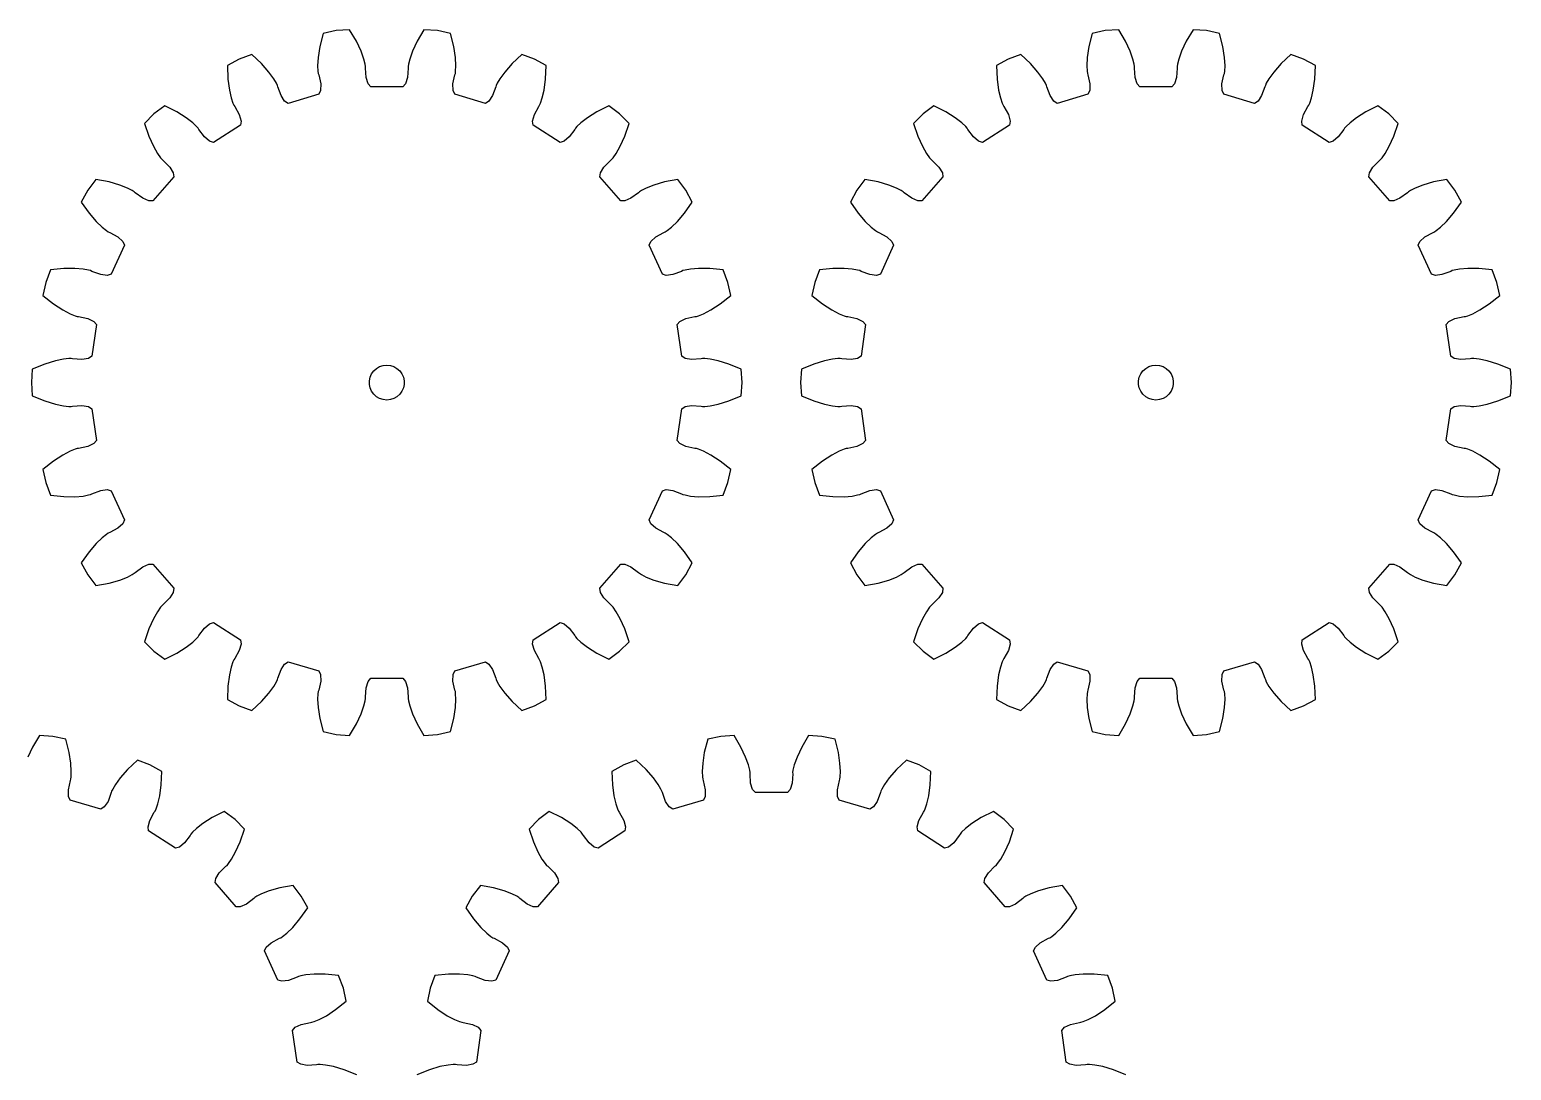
# Model space of a CAD drawing. Extents: x 0 to 193, y 0 to 182.
# Drawn here: x 66 to 193.3, y 92.5 to 182 of the extents above; entities that cross this region are included whole.
import ezdxf

# ---------------------------------------------------------------- set-up
doc = ezdxf.new("R2010")
doc.units = 0

msp = doc.modelspace()

# ---------------------------------------------------------------- linework, layer by layer
for p, q in [((91.2, 181.65), (90.92, 180.52)), ((92.32, 181.89), (91.2, 181.65)), ((93.47, 181.97), (92.32, 181.89)), ((94.06, 180.97), (93.47, 181.97)), ((94.46, 180.11), (94.06, 180.97)), ((99.28, 180.97), (98.88, 180.11)), ((99.87, 181.97), (99.28, 180.97)), ((101.02, 181.89), (99.87, 181.97)), ((102.15, 181.65), (101.02, 181.89)), ((102.43, 180.52), (102.15, 181.65)), ((157.31, 181.65), (157.03, 180.52)), ((158.44, 181.89), (157.31, 181.65)), ((159.59, 181.97), (158.44, 181.89)), ((160.18, 180.97), (159.59, 181.97)), ((160.58, 180.11), (160.18, 180.97)), ((165.4, 180.97), (165, 180.11)), ((165.99, 181.97), (165.4, 180.97)), ((167.14, 181.89), (165.99, 181.97)), ((168.26, 181.65), (167.14, 181.89)), ((168.55, 180.52), (168.26, 181.65)), ((85.06, 179.84), (83.98, 179.44)), ((85.9, 179.05), (85.06, 179.84)), ((90.92, 180.52), (90.77, 179.58)), ((94.7, 179.44), (94.46, 180.11)), ((98.88, 180.11), (98.65, 179.44)), ((102.57, 179.58), (102.43, 180.52)), ((108.29, 179.84), (107.44, 179.05)), ((109.37, 179.44), (108.29, 179.84)), ((151.18, 179.84), (150.09, 179.44)), ((152.02, 179.05), (151.18, 179.84)), ((157.03, 180.52), (156.89, 179.58)), ((160.82, 179.44), (160.58, 180.11)), ((165, 180.11), (164.76, 179.44)), ((168.69, 179.58), (168.55, 180.52)), ((174.4, 179.84), (173.56, 179.05)), ((175.48, 179.44), (174.4, 179.84)), ((83.98, 179.44), (82.97, 178.89)), ((82.97, 178.89), (83.01, 177.73)), ((86.53, 178.33), (85.9, 179.05)), ((86.95, 177.76), (86.53, 178.33)), ((90.77, 179.58), (90.73, 178.87)), ((90.73, 178.87), (90.75, 178.41)), ((90.75, 178.41), (90.78, 178.21)), ((94.81, 179), (94.7, 179.44)), ((94.84, 178.8), (94.81, 179)), ((94.84, 178.67), (94.84, 178.8)), ((94.9, 177.87), (94.84, 178.67)), ((98.51, 178.67), (98.45, 177.87)), ((98.53, 179), (98.5, 178.8)), ((98.5, 178.8), (98.51, 178.67)), ((98.65, 179.44), (98.53, 179)), ((102.61, 178.87), (102.57, 179.58)), ((102.57, 178.21), (102.59, 178.41)), ((102.59, 178.41), (102.61, 178.87)), ((106.81, 178.33), (106.4, 177.76)), ((107.44, 179.05), (106.81, 178.33)), ((110.38, 178.89), (109.37, 179.44)), ((110.33, 177.73), (110.38, 178.89)), ((150.09, 179.44), (149.08, 178.89)), ((149.08, 178.89), (149.13, 177.73)), ((152.65, 178.33), (152.02, 179.05)), ((153.06, 177.76), (152.65, 178.33)), ((156.89, 179.58), (156.85, 178.87)), ((156.85, 178.87), (156.87, 178.41)), ((156.87, 178.41), (156.9, 178.21)), ((160.93, 179), (160.82, 179.44)), ((160.96, 178.8), (160.93, 179)), ((160.95, 178.67), (160.96, 178.8)), ((161.01, 177.87), (160.95, 178.67)), ((164.62, 178.67), (164.57, 177.87)), ((164.65, 179), (164.62, 178.8)), ((164.62, 178.8), (164.62, 178.67)), ((164.76, 179.44), (164.65, 179)), ((168.68, 178.21), (168.71, 178.41)), ((168.73, 178.87), (168.69, 179.58)), ((168.71, 178.41), (168.73, 178.87)), ((172.93, 178.33), (172.51, 177.76)), ((173.56, 179.05), (172.93, 178.33)), ((176.5, 178.89), (175.48, 179.44)), ((176.45, 177.73), (176.5, 178.89)), ((83.01, 177.73), (83.14, 176.78)), ((87.18, 177.36), (86.95, 177.76)), ((87.27, 177.18), (87.18, 177.36)), ((87.3, 177.06), (87.27, 177.18)), ((87.58, 176.31), (87.3, 177.06)), ((90.78, 178.21), (90.82, 178.09)), ((90.82, 178.09), (90.99, 177.31)), ((90.99, 177.31), (90.98, 176.74)), ((95.06, 177.33), (94.9, 177.87)), ((95.3, 177.06), (95.06, 177.33)), ((98.05, 177.06), (95.3, 177.06)), ((98.28, 177.33), (98.05, 177.06)), ((98.45, 177.87), (98.28, 177.33)), ((102.36, 177.31), (102.53, 178.09)), ((102.37, 176.74), (102.36, 177.31)), ((102.53, 178.09), (102.57, 178.21)), ((106.05, 177.06), (105.77, 176.31)), ((106.08, 177.18), (106.05, 177.06)), ((106.16, 177.36), (106.08, 177.18)), ((106.4, 177.76), (106.16, 177.36)), ((110.2, 176.78), (110.33, 177.73)), ((149.13, 177.73), (149.26, 176.78)), ((153.3, 177.36), (153.06, 177.76)), ((153.38, 177.18), (153.3, 177.36)), ((153.41, 177.06), (153.38, 177.18)), ((153.69, 176.31), (153.41, 177.06)), ((156.9, 178.21), (156.94, 178.09)), ((156.94, 178.09), (157.11, 177.31)), ((157.11, 177.31), (157.1, 176.74)), ((161.18, 177.33), (161.01, 177.87)), ((161.41, 177.06), (161.18, 177.33)), ((164.16, 177.06), (161.41, 177.06)), ((164.4, 177.33), (164.16, 177.06)), ((164.57, 177.87), (164.4, 177.33)), ((168.47, 177.31), (168.64, 178.09)), ((168.48, 176.74), (168.47, 177.31)), ((168.64, 178.09), (168.68, 178.21)), ((172.16, 177.06), (171.88, 176.31)), ((172.2, 177.18), (172.16, 177.06)), ((172.28, 177.36), (172.2, 177.18)), ((172.51, 177.76), (172.28, 177.36)), ((176.32, 176.78), (176.45, 177.73)), ((83.14, 176.78), (83.3, 176.1)), ((83.3, 176.1), (83.45, 175.66)), ((87.89, 175.84), (87.58, 176.31)), ((88.19, 175.64), (87.89, 175.84)), ((90.83, 176.42), (88.19, 175.64)), ((90.98, 176.74), (90.83, 176.42)), ((102.51, 176.42), (102.37, 176.74)), ((105.15, 175.64), (102.51, 176.42)), ((105.45, 175.84), (105.15, 175.64)), ((105.77, 176.31), (105.45, 175.84)), ((109.89, 175.66), (110.04, 176.1)), ((110.04, 176.1), (110.2, 176.78)), ((149.26, 176.78), (149.42, 176.1)), ((149.42, 176.1), (149.57, 175.66)), ((154.01, 175.84), (153.69, 176.31)), ((154.31, 175.64), (154.01, 175.84)), ((156.95, 176.42), (154.31, 175.64)), ((157.1, 176.74), (156.95, 176.42)), ((168.63, 176.42), (168.48, 176.74)), ((171.27, 175.64), (168.63, 176.42)), ((171.57, 175.84), (171.27, 175.64)), ((171.88, 176.31), (171.57, 175.84)), ((176.01, 175.66), (176.16, 176.1)), ((176.16, 176.1), (176.32, 176.78)), ((76.66, 174.74), (75.85, 173.92)), ((77.59, 175.43), (76.66, 174.74)), ((78.62, 174.91), (77.59, 175.43)), ((79.43, 174.4), (78.62, 174.91)), ((83.45, 175.66), (83.53, 175.48)), ((83.53, 175.48), (83.61, 175.37)), ((83.61, 175.37), (83.99, 174.67)), ((83.99, 174.67), (84.14, 174.12)), ((109.21, 174.12), (109.36, 174.67)), ((109.36, 174.67), (109.74, 175.37)), ((109.74, 175.37), (109.81, 175.48)), ((109.81, 175.48), (109.89, 175.66)), ((114.73, 174.91), (113.92, 174.4)), ((115.76, 175.43), (114.73, 174.91)), ((116.68, 174.74), (115.76, 175.43)), ((117.5, 173.92), (116.68, 174.74)), ((142.78, 174.74), (141.96, 173.92)), ((143.7, 175.43), (142.78, 174.74)), ((144.74, 174.91), (143.7, 175.43)), ((145.54, 174.4), (144.74, 174.91)), ((149.57, 175.66), (149.65, 175.48)), ((149.65, 175.48), (149.72, 175.37)), ((149.72, 175.37), (150.11, 174.67)), ((150.11, 174.67), (150.26, 174.12)), ((175.32, 174.12), (175.47, 174.67)), ((175.47, 174.67), (175.86, 175.37)), ((175.86, 175.37), (175.93, 175.48)), ((175.93, 175.48), (176.01, 175.66)), ((180.84, 174.91), (180.04, 174.4)), ((181.88, 175.43), (180.84, 174.91)), ((182.8, 174.74), (181.88, 175.43)), ((183.62, 173.92), (182.8, 174.74)), ((75.85, 173.92), (76.22, 172.82)), ((79.99, 173.96), (79.43, 174.4)), ((80.32, 173.65), (79.99, 173.96)), ((80.45, 173.5), (80.32, 173.65)), ((80.52, 173.39), (80.45, 173.5)), ((81, 172.75), (80.52, 173.39)), ((84.09, 173.77), (81.78, 172.28)), ((84.14, 174.12), (84.09, 173.77)), ((109.26, 173.77), (109.21, 174.12)), ((111.57, 172.28), (109.26, 173.77)), ((112.83, 173.39), (112.35, 172.75)), ((112.89, 173.5), (112.83, 173.39)), ((113.02, 173.65), (112.89, 173.5)), ((113.36, 173.96), (113.02, 173.65)), ((113.92, 174.4), (113.36, 173.96)), ((117.13, 172.82), (117.5, 173.92)), ((141.96, 173.92), (142.33, 172.82)), ((146.1, 173.96), (145.54, 174.4)), ((146.44, 173.65), (146.1, 173.96)), ((146.57, 173.5), (146.44, 173.65)), ((146.63, 173.39), (146.57, 173.5)), ((147.11, 172.75), (146.63, 173.39)), ((150.21, 173.77), (147.89, 172.28)), ((150.26, 174.12), (150.21, 173.77)), ((175.37, 173.77), (175.32, 174.12)), ((177.69, 172.28), (175.37, 173.77)), ((178.94, 173.39), (178.46, 172.75)), ((179.01, 173.5), (178.94, 173.39)), ((179.14, 173.65), (179.01, 173.5)), ((179.48, 173.96), (179.14, 173.65)), ((180.04, 174.4), (179.48, 173.96)), ((183.24, 172.82), (183.62, 173.92)), ((76.22, 172.82), (76.61, 171.95)), ((81.43, 172.38), (81, 172.75)), ((81.78, 172.28), (81.43, 172.38)), ((111.91, 172.38), (111.57, 172.28)), ((112.35, 172.75), (111.91, 172.38)), ((116.74, 171.95), (117.13, 172.82)), ((142.33, 172.82), (142.72, 171.95)), ((147.55, 172.38), (147.11, 172.75)), ((147.89, 172.28), (147.55, 172.38)), ((178.03, 172.38), (177.69, 172.28)), ((178.46, 172.75), (178.03, 172.38)), ((182.85, 171.95), (183.24, 172.82)), ((76.61, 171.95), (76.96, 171.34)), ((76.96, 171.34), (77.22, 170.96)), ((77.22, 170.96), (77.35, 170.81)), ((77.35, 170.81), (77.45, 170.73)), ((77.45, 170.73), (78.02, 170.16)), ((115.33, 170.16), (115.9, 170.73)), ((115.9, 170.73), (116, 170.81)), ((116, 170.81), (116.12, 170.96)), ((116.12, 170.96), (116.39, 171.34)), ((116.39, 171.34), (116.74, 171.95)), ((142.72, 171.95), (143.07, 171.34)), ((143.07, 171.34), (143.34, 170.96)), ((143.34, 170.96), (143.47, 170.81)), ((143.47, 170.81), (143.57, 170.73)), ((143.57, 170.73), (144.13, 170.16)), ((181.44, 170.16), (182.01, 170.73)), ((182.01, 170.73), (182.11, 170.81)), ((182.11, 170.81), (182.24, 170.96)), ((182.24, 170.96), (182.51, 171.34)), ((182.51, 171.34), (182.85, 171.95)), ((78.02, 170.16), (78.32, 169.68)), ((78.32, 169.68), (78.37, 169.33)), ((114.98, 169.33), (115.03, 169.68)), ((115.03, 169.68), (115.33, 170.16)), ((144.13, 170.16), (144.43, 169.68)), ((144.43, 169.68), (144.48, 169.33)), ((181.1, 169.33), (181.15, 169.68)), ((181.15, 169.68), (181.44, 170.16)), ((70.97, 168.17), (70.41, 167.15)), ((71.66, 169.09), (70.97, 168.17)), ((72.8, 168.88), (71.66, 169.09)), ((73.72, 168.62), (72.8, 168.88)), ((74.37, 168.36), (73.72, 168.62)), ((74.79, 168.15), (74.37, 168.36)), ((74.95, 168.04), (74.79, 168.15)), ((78.37, 169.33), (76.57, 167.25)), ((116.78, 167.25), (114.98, 169.33)), ((118.56, 168.15), (118.39, 168.04)), ((118.97, 168.36), (118.56, 168.15)), ((119.63, 168.62), (118.97, 168.36)), ((120.55, 168.88), (119.63, 168.62)), ((121.69, 169.09), (120.55, 168.88)), ((122.38, 168.17), (121.69, 169.09)), ((122.93, 167.15), (122.38, 168.17)), ((137.08, 168.17), (136.53, 167.15)), ((137.77, 169.09), (137.08, 168.17)), ((138.91, 168.88), (137.77, 169.09)), ((139.83, 168.62), (138.91, 168.88)), ((140.49, 168.36), (139.83, 168.62)), ((140.9, 168.15), (140.49, 168.36)), ((141.07, 168.04), (140.9, 168.15)), ((144.48, 169.33), (142.68, 167.25)), ((182.9, 167.25), (181.1, 169.33)), ((184.68, 168.15), (184.51, 168.04)), ((185.09, 168.36), (184.68, 168.15)), ((185.75, 168.62), (185.09, 168.36)), ((186.66, 168.88), (185.75, 168.62)), ((187.8, 169.09), (186.66, 168.88)), ((188.5, 168.17), (187.8, 169.09)), ((189.05, 167.15), (188.5, 168.17)), ((70.41, 167.15), (71.08, 166.2)), ((75.05, 167.96), (74.95, 168.04)), ((75.69, 167.48), (75.05, 167.96)), ((76.21, 167.25), (75.69, 167.48)), ((76.57, 167.25), (76.21, 167.25)), ((117.14, 167.25), (116.78, 167.25)), ((117.66, 167.48), (117.14, 167.25)), ((118.3, 167.96), (117.66, 167.48)), ((118.39, 168.04), (118.3, 167.96)), ((122.27, 166.2), (122.93, 167.15)), ((136.53, 167.15), (137.19, 166.2)), ((141.16, 167.96), (141.07, 168.04)), ((141.8, 167.48), (141.16, 167.96)), ((142.32, 167.25), (141.8, 167.48)), ((142.68, 167.25), (142.32, 167.25)), ((183.25, 167.25), (182.9, 167.25)), ((183.77, 167.48), (183.25, 167.25)), ((184.42, 167.96), (183.77, 167.48)), ((184.51, 168.04), (184.42, 167.96)), ((188.38, 166.2), (189.05, 167.15)), ((71.08, 166.2), (71.7, 165.48)), ((121.65, 165.48), (122.27, 166.2)), ((137.19, 166.2), (137.81, 165.48)), ((187.76, 165.48), (188.38, 166.2)), ((71.7, 165.48), (72.21, 164.99)), ((72.21, 164.99), (72.57, 164.7)), ((72.57, 164.7), (72.73, 164.59)), ((72.73, 164.59), (72.85, 164.54)), ((72.85, 164.54), (73.56, 164.16)), ((119.79, 164.16), (120.5, 164.54)), ((120.5, 164.54), (120.61, 164.59)), ((120.61, 164.59), (120.78, 164.7)), ((120.78, 164.7), (121.14, 164.99)), ((121.14, 164.99), (121.65, 165.48)), ((137.81, 165.48), (138.32, 164.99)), ((138.32, 164.99), (138.68, 164.7)), ((138.68, 164.7), (138.85, 164.59)), ((138.85, 164.59), (138.97, 164.54)), ((138.97, 164.54), (139.67, 164.16)), ((185.91, 164.16), (186.61, 164.54)), ((186.61, 164.54), (186.73, 164.59)), ((186.73, 164.59), (186.89, 164.7)), ((186.89, 164.7), (187.25, 164.99)), ((187.25, 164.99), (187.76, 165.48)), ((74.13, 163.45), (72.98, 160.95)), ((73.56, 164.16), (73.98, 163.78)), ((73.98, 163.78), (74.13, 163.45)), ((119.22, 163.45), (119.37, 163.78)), ((120.36, 160.95), (119.22, 163.45)), ((119.37, 163.78), (119.79, 164.16)), ((140.24, 163.45), (139.1, 160.95)), ((139.67, 164.16), (140.09, 163.78)), ((140.09, 163.78), (140.24, 163.45)), ((185.34, 163.45), (185.48, 163.78)), ((186.48, 160.95), (185.34, 163.45)), ((185.48, 163.78), (185.91, 164.16)), ((67.76, 161.33), (67.35, 160.25)), ((68.91, 161.45), (67.76, 161.33)), ((69.86, 161.46), (68.91, 161.45)), ((70.57, 161.4), (69.86, 161.46)), ((71.02, 161.31), (70.57, 161.4)), ((71.21, 161.26), (71.02, 161.31)), ((71.33, 161.2), (71.21, 161.26)), ((72.08, 160.92), (71.33, 161.2)), ((72.64, 160.85), (72.08, 160.92)), ((72.98, 160.95), (72.64, 160.85)), ((120.7, 160.85), (120.36, 160.95)), ((121.27, 160.92), (120.7, 160.85)), ((122.02, 161.2), (121.27, 160.92)), ((122.13, 161.26), (122.02, 161.2)), ((122.32, 161.31), (122.13, 161.26)), ((122.78, 161.4), (122.32, 161.31)), ((123.48, 161.46), (122.78, 161.4)), ((124.44, 161.45), (123.48, 161.46)), ((125.59, 161.33), (124.44, 161.45)), ((125.99, 160.25), (125.59, 161.33)), ((133.87, 161.33), (133.47, 160.25)), ((135.03, 161.45), (133.87, 161.33)), ((135.98, 161.46), (135.03, 161.45)), ((136.68, 161.4), (135.98, 161.46)), ((137.14, 161.31), (136.68, 161.4)), ((137.33, 161.26), (137.14, 161.31)), ((137.44, 161.2), (137.33, 161.26)), ((138.19, 160.92), (137.44, 161.2)), ((138.76, 160.85), (138.19, 160.92)), ((139.1, 160.95), (138.76, 160.85)), ((186.82, 160.85), (186.48, 160.95)), ((187.38, 160.92), (186.82, 160.85)), ((188.14, 161.2), (187.38, 160.92)), ((188.25, 161.26), (188.14, 161.2)), ((188.44, 161.31), (188.25, 161.26)), ((188.89, 161.4), (188.44, 161.31)), ((189.6, 161.46), (188.89, 161.4)), ((190.55, 161.45), (189.6, 161.46)), ((191.71, 161.33), (190.55, 161.45)), ((192.11, 160.25), (191.71, 161.33)), ((67.35, 160.25), (67.11, 159.13)), ((126.24, 159.13), (125.99, 160.25)), ((133.47, 160.25), (133.22, 159.13)), ((192.35, 159.13), (192.11, 160.25)), ((67.11, 159.13), (68.01, 158.4)), ((68.01, 158.4), (68.81, 157.88)), ((124.53, 157.88), (125.33, 158.4)), ((125.33, 158.4), (126.24, 159.13)), ((133.22, 159.13), (134.13, 158.4)), ((134.13, 158.4), (134.93, 157.88)), ((190.65, 157.88), (191.45, 158.4)), ((191.45, 158.4), (192.35, 159.13)), ((68.81, 157.88), (69.44, 157.55)), ((69.44, 157.55), (69.87, 157.38)), ((69.87, 157.38), (70.06, 157.32)), ((70.06, 157.32), (70.18, 157.31)), ((70.18, 157.31), (70.97, 157.14)), ((70.97, 157.14), (71.48, 156.89)), ((71.48, 156.89), (71.71, 156.62)), ((121.63, 156.62), (121.87, 156.89)), ((121.87, 156.89), (122.38, 157.14)), ((122.38, 157.14), (123.16, 157.31)), ((123.16, 157.31), (123.29, 157.32)), ((123.29, 157.32), (123.48, 157.38)), ((123.48, 157.38), (123.91, 157.55)), ((123.91, 157.55), (124.53, 157.88)), ((134.93, 157.88), (135.55, 157.55)), ((135.55, 157.55), (135.98, 157.38)), ((135.98, 157.38), (136.17, 157.32)), ((136.17, 157.32), (136.3, 157.31)), ((136.3, 157.31), (137.08, 157.14)), ((137.08, 157.14), (137.6, 156.89)), ((137.6, 156.89), (137.83, 156.62)), ((187.75, 156.62), (187.98, 156.89)), ((187.98, 156.89), (188.49, 157.14)), ((188.49, 157.14), (189.28, 157.31)), ((189.28, 157.31), (189.41, 157.32)), ((189.41, 157.32), (189.6, 157.38)), ((189.6, 157.38), (190.02, 157.55)), ((190.02, 157.55), (190.65, 157.88)), ((71.71, 156.62), (71.32, 153.9)), ((122.03, 153.9), (121.63, 156.62)), ((137.83, 156.62), (137.44, 153.9)), ((188.14, 153.9), (187.75, 156.62)), ((67.27, 153.23), (66.2, 152.8)), ((68.18, 153.51), (67.27, 153.23)), ((68.88, 153.65), (68.18, 153.51)), ((69.34, 153.7), (68.88, 153.65)), ((69.54, 153.7), (69.34, 153.7)), ((69.66, 153.67), (69.54, 153.7)), ((70.46, 153.62), (69.66, 153.67)), ((71.02, 153.71), (70.46, 153.62)), ((71.32, 153.9), (71.02, 153.71)), ((95.56, 152.65), (95.79, 152.86)), ((95.79, 152.86), (96.06, 153.02)), ((96.06, 153.02), (96.36, 153.11)), ((96.36, 153.11), (96.67, 153.14)), ((96.67, 153.14), (96.99, 153.11)), ((96.99, 153.11), (97.28, 153.02)), ((97.28, 153.02), (97.55, 152.86)), ((97.55, 152.86), (97.79, 152.65)), ((122.32, 153.71), (122.03, 153.9)), ((122.88, 153.62), (122.32, 153.71)), ((123.69, 153.67), (122.88, 153.62)), ((123.81, 153.7), (123.69, 153.67)), ((124.01, 153.7), (123.81, 153.7)), ((124.47, 153.65), (124.01, 153.7)), ((125.16, 153.51), (124.47, 153.65)), ((126.08, 153.23), (125.16, 153.51)), ((127.15, 152.8), (126.08, 153.23)), ((133.39, 153.23), (132.31, 152.8)), ((134.3, 153.51), (133.39, 153.23)), ((134.99, 153.65), (134.3, 153.51)), ((135.45, 153.7), (134.99, 153.65)), ((135.65, 153.7), (135.45, 153.7)), ((135.78, 153.67), (135.65, 153.7)), ((136.58, 153.62), (135.78, 153.67)), ((137.14, 153.71), (136.58, 153.62)), ((137.44, 153.9), (137.14, 153.71)), ((161.67, 152.65), (161.91, 152.86)), ((161.91, 152.86), (162.18, 153.02)), ((162.18, 153.02), (162.48, 153.11)), ((162.48, 153.11), (162.79, 153.14)), ((162.79, 153.14), (163.1, 153.11)), ((163.1, 153.11), (163.4, 153.02)), ((163.4, 153.02), (163.67, 152.86)), ((163.67, 152.86), (163.9, 152.65)), ((188.44, 153.71), (188.14, 153.9)), ((189, 153.62), (188.44, 153.71)), ((189.8, 153.67), (189, 153.62)), ((189.93, 153.7), (189.8, 153.67)), ((190.13, 153.7), (189.93, 153.7)), ((190.58, 153.65), (190.13, 153.7)), ((191.28, 153.51), (190.58, 153.65)), ((192.19, 153.23), (191.28, 153.51)), ((193.26, 152.8), (192.19, 153.23)), ((66.2, 152.8), (66.12, 151.64)), ((66.12, 151.64), (66.2, 150.49)), ((95.18, 151.8), (95.25, 152.11)), ((95.18, 151.49), (95.18, 151.8)), ((95.25, 152.11), (95.37, 152.39)), ((95.37, 152.39), (95.56, 152.65)), ((97.79, 152.65), (97.97, 152.39)), ((97.97, 152.39), (98.1, 152.11)), ((98.1, 152.11), (98.17, 151.8)), ((98.17, 151.8), (98.17, 151.49)), ((127.23, 151.64), (127.15, 152.8)), ((127.15, 150.49), (127.23, 151.64)), ((132.31, 152.8), (132.23, 151.64)), ((132.23, 151.64), (132.31, 150.49)), ((161.3, 151.8), (161.36, 152.11)), ((161.3, 151.49), (161.3, 151.8)), ((161.36, 152.11), (161.49, 152.39)), ((161.49, 152.39), (161.67, 152.65)), ((163.9, 152.65), (164.09, 152.39)), ((164.09, 152.39), (164.22, 152.11)), ((164.22, 152.11), (164.28, 151.8)), ((164.28, 151.8), (164.28, 151.49)), ((193.35, 151.64), (193.26, 152.8)), ((193.26, 150.49), (193.35, 151.64)), ((66.2, 150.49), (67.27, 150.06)), ((95.25, 151.18), (95.18, 151.49)), ((95.37, 150.89), (95.25, 151.18)), ((95.56, 150.64), (95.37, 150.89)), ((95.79, 150.43), (95.56, 150.64)), ((96.06, 150.27), (95.79, 150.43)), ((97.55, 150.43), (97.28, 150.27)), ((97.79, 150.64), (97.55, 150.43)), ((97.97, 150.89), (97.79, 150.64)), ((98.1, 151.18), (97.97, 150.89)), ((98.17, 151.49), (98.1, 151.18)), ((126.08, 150.06), (127.15, 150.49)), ((132.31, 150.49), (133.39, 150.06)), ((161.36, 151.18), (161.3, 151.49)), ((161.49, 150.89), (161.36, 151.18)), ((161.67, 150.64), (161.49, 150.89)), ((161.91, 150.43), (161.67, 150.64)), ((162.18, 150.27), (161.91, 150.43)), ((163.67, 150.43), (163.4, 150.27)), ((163.9, 150.64), (163.67, 150.43)), ((164.09, 150.89), (163.9, 150.64)), ((164.22, 151.18), (164.09, 150.89)), ((164.28, 151.49), (164.22, 151.18)), ((192.19, 150.06), (193.26, 150.49)), ((67.27, 150.06), (68.18, 149.78)), ((68.18, 149.78), (68.88, 149.64)), ((68.88, 149.64), (69.34, 149.59)), ((69.34, 149.59), (69.54, 149.59)), ((69.54, 149.59), (69.66, 149.62)), ((69.66, 149.62), (70.46, 149.67)), ((70.46, 149.67), (71.02, 149.58)), ((71.02, 149.58), (71.32, 149.39)), ((71.32, 149.39), (71.71, 146.67)), ((96.36, 150.18), (96.06, 150.27)), ((96.67, 150.14), (96.36, 150.18)), ((96.99, 150.18), (96.67, 150.14)), ((97.28, 150.27), (96.99, 150.18)), ((121.63, 146.67), (122.03, 149.39)), ((122.03, 149.39), (122.32, 149.58)), ((122.32, 149.58), (122.88, 149.67)), ((122.88, 149.67), (123.69, 149.62)), ((123.69, 149.62), (123.81, 149.59)), ((123.81, 149.59), (124.01, 149.59)), ((124.01, 149.59), (124.47, 149.64)), ((124.47, 149.64), (125.16, 149.78)), ((125.16, 149.78), (126.08, 150.06)), ((133.39, 150.06), (134.3, 149.78)), ((134.3, 149.78), (134.99, 149.64)), ((134.99, 149.64), (135.45, 149.59)), ((135.45, 149.59), (135.65, 149.59)), ((135.65, 149.59), (135.78, 149.62)), ((135.78, 149.62), (136.58, 149.67)), ((136.58, 149.67), (137.14, 149.58)), ((137.14, 149.58), (137.44, 149.39)), ((137.44, 149.39), (137.83, 146.67)), ((162.48, 150.18), (162.18, 150.27)), ((162.79, 150.14), (162.48, 150.18)), ((163.1, 150.18), (162.79, 150.14)), ((163.4, 150.27), (163.1, 150.18)), ((187.75, 146.67), (188.14, 149.39)), ((188.14, 149.39), (188.44, 149.58)), ((188.44, 149.58), (189, 149.67)), ((189, 149.67), (189.8, 149.62)), ((189.8, 149.62), (189.93, 149.59)), ((189.93, 149.59), (190.13, 149.59)), ((190.13, 149.59), (190.58, 149.64)), ((190.58, 149.64), (191.28, 149.78)), ((191.28, 149.78), (192.19, 150.06)), ((71.71, 146.67), (71.48, 146.4)), ((121.87, 146.4), (121.63, 146.67)), ((137.83, 146.67), (137.6, 146.4)), ((187.98, 146.4), (187.75, 146.67)), ((68.81, 145.41), (68.01, 144.89)), ((69.44, 145.74), (68.81, 145.41)), ((69.87, 145.91), (69.44, 145.74)), ((70.06, 145.97), (69.87, 145.91)), ((70.18, 145.98), (70.06, 145.97)), ((70.97, 146.15), (70.18, 145.98)), ((71.48, 146.4), (70.97, 146.15)), ((122.38, 146.15), (121.87, 146.4)), ((123.16, 145.98), (122.38, 146.15)), ((123.29, 145.97), (123.16, 145.98)), ((123.48, 145.91), (123.29, 145.97)), ((123.91, 145.74), (123.48, 145.91)), ((124.53, 145.41), (123.91, 145.74)), ((125.33, 144.89), (124.53, 145.41)), ((134.93, 145.41), (134.13, 144.89)), ((135.55, 145.74), (134.93, 145.41)), ((135.98, 145.91), (135.55, 145.74)), ((136.17, 145.97), (135.98, 145.91)), ((136.3, 145.98), (136.17, 145.97)), ((137.08, 146.15), (136.3, 145.98)), ((137.6, 146.4), (137.08, 146.15)), ((188.49, 146.15), (187.98, 146.4)), ((189.28, 145.98), (188.49, 146.15)), ((189.41, 145.97), (189.28, 145.98)), ((189.6, 145.91), (189.41, 145.97)), ((190.02, 145.74), (189.6, 145.91)), ((190.65, 145.41), (190.02, 145.74)), ((191.45, 144.89), (190.65, 145.41)), ((68.01, 144.89), (67.11, 144.16)), ((67.11, 144.16), (67.35, 143.04)), ((126.24, 144.16), (125.33, 144.89)), ((125.99, 143.04), (126.24, 144.16)), ((134.13, 144.89), (133.22, 144.16)), ((133.22, 144.16), (133.47, 143.04)), ((192.35, 144.16), (191.45, 144.89)), ((192.11, 143.04), (192.35, 144.16)), ((67.35, 143.04), (67.76, 141.96)), ((125.59, 141.96), (125.99, 143.04)), ((133.47, 143.04), (133.87, 141.96)), ((191.71, 141.96), (192.11, 143.04)), ((67.76, 141.96), (68.91, 141.84)), ((68.91, 141.84), (69.86, 141.83)), ((69.86, 141.83), (70.57, 141.89)), ((70.57, 141.89), (71.02, 141.98)), ((71.02, 141.98), (71.21, 142.03)), ((71.21, 142.03), (71.33, 142.09)), ((71.33, 142.09), (72.08, 142.37)), ((72.08, 142.37), (72.64, 142.44)), ((72.64, 142.44), (72.98, 142.34)), ((72.98, 142.34), (74.13, 139.84)), ((119.22, 139.84), (120.36, 142.34)), ((120.36, 142.34), (120.7, 142.44)), ((120.7, 142.44), (121.27, 142.37)), ((121.27, 142.37), (122.02, 142.09)), ((122.02, 142.09), (122.13, 142.03)), ((122.13, 142.03), (122.32, 141.98)), ((122.32, 141.98), (122.78, 141.89)), ((122.78, 141.89), (123.48, 141.83)), ((123.48, 141.83), (124.44, 141.84)), ((124.44, 141.84), (125.59, 141.96)), ((133.87, 141.96), (135.03, 141.84)), ((135.03, 141.84), (135.98, 141.83)), ((135.98, 141.83), (136.68, 141.89)), ((136.68, 141.89), (137.14, 141.98)), ((137.14, 141.98), (137.33, 142.03)), ((137.33, 142.03), (137.44, 142.09)), ((137.44, 142.09), (138.19, 142.37)), ((138.19, 142.37), (138.76, 142.44)), ((138.76, 142.44), (139.1, 142.34)), ((139.1, 142.34), (140.24, 139.84)), ((185.34, 139.84), (186.48, 142.34)), ((186.48, 142.34), (186.82, 142.44)), ((186.82, 142.44), (187.38, 142.37)), ((187.38, 142.37), (188.14, 142.09)), ((188.14, 142.09), (188.25, 142.03)), ((188.25, 142.03), (188.44, 141.98)), ((188.44, 141.98), (188.89, 141.89)), ((188.89, 141.89), (189.6, 141.83)), ((189.6, 141.83), (190.55, 141.84)), ((190.55, 141.84), (191.71, 141.96)), ((73.56, 139.13), (72.85, 138.75)), ((73.98, 139.51), (73.56, 139.13)), ((74.13, 139.84), (73.98, 139.51)), ((119.37, 139.51), (119.22, 139.84)), ((119.79, 139.13), (119.37, 139.51)), ((120.5, 138.75), (119.79, 139.13)), ((139.67, 139.13), (138.97, 138.75)), ((140.09, 139.51), (139.67, 139.13)), ((140.24, 139.84), (140.09, 139.51)), ((185.48, 139.51), (185.34, 139.84)), ((185.91, 139.13), (185.48, 139.51)), ((186.61, 138.75), (185.91, 139.13)), ((71.7, 137.81), (71.08, 137.09)), ((72.21, 138.3), (71.7, 137.81)), ((72.57, 138.59), (72.21, 138.3)), ((72.73, 138.7), (72.57, 138.59)), ((72.85, 138.75), (72.73, 138.7)), ((120.61, 138.7), (120.5, 138.75)), ((120.78, 138.59), (120.61, 138.7)), ((121.14, 138.3), (120.78, 138.59)), ((121.65, 137.81), (121.14, 138.3)), ((122.27, 137.09), (121.65, 137.81)), ((137.81, 137.81), (137.19, 137.09)), ((138.32, 138.3), (137.81, 137.81)), ((138.68, 138.59), (138.32, 138.3)), ((138.85, 138.7), (138.68, 138.59)), ((138.97, 138.75), (138.85, 138.7)), ((186.73, 138.7), (186.61, 138.75)), ((186.89, 138.59), (186.73, 138.7)), ((187.25, 138.3), (186.89, 138.59)), ((187.76, 137.81), (187.25, 138.3)), ((188.38, 137.09), (187.76, 137.81)), ((71.08, 137.09), (70.41, 136.14)), ((122.93, 136.14), (122.27, 137.09)), ((137.19, 137.09), (136.53, 136.14)), ((189.05, 136.14), (188.38, 137.09)), ((70.41, 136.14), (70.97, 135.12)), ((70.97, 135.12), (71.66, 134.2)), ((74.37, 134.93), (74.79, 135.14)), ((74.79, 135.14), (74.95, 135.25)), ((74.95, 135.25), (75.05, 135.33)), ((75.05, 135.33), (75.69, 135.81)), ((75.69, 135.81), (76.21, 136.04)), ((76.21, 136.04), (76.57, 136.04)), ((76.57, 136.04), (78.37, 133.96)), ((114.98, 133.96), (116.78, 136.04)), ((116.78, 136.04), (117.14, 136.04)), ((117.14, 136.04), (117.66, 135.81)), ((117.66, 135.81), (118.3, 135.33)), ((118.3, 135.33), (118.39, 135.25)), ((118.39, 135.25), (118.56, 135.14)), ((118.56, 135.14), (118.97, 134.93)), ((121.69, 134.2), (122.38, 135.12)), ((122.38, 135.12), (122.93, 136.14)), ((136.53, 136.14), (137.08, 135.12)), ((137.08, 135.12), (137.77, 134.2)), ((140.49, 134.93), (140.9, 135.14)), ((140.9, 135.14), (141.07, 135.25)), ((141.07, 135.25), (141.16, 135.33)), ((141.16, 135.33), (141.8, 135.81)), ((141.8, 135.81), (142.32, 136.04)), ((142.32, 136.04), (142.68, 136.04)), ((142.68, 136.04), (144.48, 133.96)), ((181.1, 133.96), (182.9, 136.04)), ((182.9, 136.04), (183.25, 136.04)), ((183.25, 136.04), (183.77, 135.81)), ((183.77, 135.81), (184.42, 135.33)), ((184.42, 135.33), (184.51, 135.25)), ((184.51, 135.25), (184.68, 135.14)), ((184.68, 135.14), (185.09, 134.93)), ((187.8, 134.2), (188.5, 135.12)), ((188.5, 135.12), (189.05, 136.14)), ((71.66, 134.2), (72.8, 134.41)), ((72.8, 134.41), (73.72, 134.67)), ((73.72, 134.67), (74.37, 134.93)), ((78.37, 133.96), (78.32, 133.61)), ((115.03, 133.61), (114.98, 133.96)), ((118.97, 134.93), (119.63, 134.67)), ((119.63, 134.67), (120.55, 134.41)), ((120.55, 134.41), (121.69, 134.2)), ((137.77, 134.2), (138.91, 134.41)), ((138.91, 134.41), (139.83, 134.67)), ((139.83, 134.67), (140.49, 134.93)), ((144.48, 133.96), (144.43, 133.61)), ((181.15, 133.61), (181.1, 133.96)), ((185.09, 134.93), (185.75, 134.67)), ((185.75, 134.67), (186.66, 134.41)), ((186.66, 134.41), (187.8, 134.2)), ((77.35, 132.48), (77.22, 132.33)), ((77.45, 132.56), (77.35, 132.48)), ((78.02, 133.13), (77.45, 132.56)), ((78.32, 133.61), (78.02, 133.13)), ((115.33, 133.13), (115.03, 133.61)), ((115.9, 132.56), (115.33, 133.13)), ((116, 132.48), (115.9, 132.56)), ((116.12, 132.33), (116, 132.48)), ((143.47, 132.48), (143.34, 132.33)), ((143.57, 132.56), (143.47, 132.48)), ((144.13, 133.13), (143.57, 132.56)), ((144.43, 133.61), (144.13, 133.13)), ((181.44, 133.13), (181.15, 133.61)), ((182.01, 132.56), (181.44, 133.13)), ((182.11, 132.48), (182.01, 132.56)), ((182.24, 132.33), (182.11, 132.48)), ((76.61, 131.34), (76.22, 130.47)), ((76.96, 131.95), (76.61, 131.34)), ((77.22, 132.33), (76.96, 131.95)), ((116.39, 131.95), (116.12, 132.33)), ((116.74, 131.34), (116.39, 131.95)), ((117.13, 130.47), (116.74, 131.34)), ((142.72, 131.34), (142.33, 130.47)), ((143.07, 131.95), (142.72, 131.34)), ((143.34, 132.33), (143.07, 131.95)), ((182.51, 131.95), (182.24, 132.33)), ((182.85, 131.34), (182.51, 131.95)), ((183.24, 130.47), (182.85, 131.34)), ((76.22, 130.47), (75.85, 129.37)), ((80.52, 129.9), (81, 130.54)), ((81, 130.54), (81.43, 130.91)), ((81.43, 130.91), (81.78, 131.01)), ((81.78, 131.01), (84.09, 129.52)), ((109.26, 129.52), (111.57, 131.01)), ((111.57, 131.01), (111.91, 130.91)), ((111.91, 130.91), (112.35, 130.54)), ((112.35, 130.54), (112.83, 129.9)), ((117.5, 129.37), (117.13, 130.47)), ((142.33, 130.47), (141.96, 129.37)), ((146.63, 129.9), (147.11, 130.54)), ((147.11, 130.54), (147.55, 130.91)), ((147.55, 130.91), (147.89, 131.01)), ((147.89, 131.01), (150.21, 129.52)), ((175.37, 129.52), (177.69, 131.01)), ((177.69, 131.01), (178.03, 130.91)), ((178.03, 130.91), (178.46, 130.54)), ((178.46, 130.54), (178.94, 129.9)), ((183.62, 129.37), (183.24, 130.47)), ((75.85, 129.37), (76.66, 128.55)), ((78.62, 128.38), (79.43, 128.89)), ((79.43, 128.89), (79.99, 129.33)), ((79.99, 129.33), (80.32, 129.64)), ((80.32, 129.64), (80.45, 129.79)), ((80.45, 129.79), (80.52, 129.9)), ((84.14, 129.17), (83.99, 128.62)), ((84.09, 129.52), (84.14, 129.17)), ((109.21, 129.17), (109.26, 129.52)), ((109.36, 128.62), (109.21, 129.17)), ((112.83, 129.9), (112.89, 129.79)), ((112.89, 129.79), (113.02, 129.64)), ((113.02, 129.64), (113.36, 129.33)), ((113.36, 129.33), (113.92, 128.89)), ((113.92, 128.89), (114.73, 128.38)), ((116.68, 128.55), (117.5, 129.37)), ((141.96, 129.37), (142.78, 128.55)), ((144.74, 128.38), (145.54, 128.89)), ((145.54, 128.89), (146.1, 129.33)), ((146.1, 129.33), (146.44, 129.64)), ((146.44, 129.64), (146.57, 129.79)), ((146.57, 129.79), (146.63, 129.9)), ((150.26, 129.17), (150.11, 128.62)), ((150.21, 129.52), (150.26, 129.17)), ((175.32, 129.17), (175.37, 129.52)), ((175.47, 128.62), (175.32, 129.17)), ((178.94, 129.9), (179.01, 129.79)), ((179.01, 129.79), (179.14, 129.64)), ((179.14, 129.64), (179.48, 129.33)), ((179.48, 129.33), (180.04, 128.89)), ((180.04, 128.89), (180.84, 128.38)), ((182.8, 128.55), (183.62, 129.37)), ((76.66, 128.55), (77.59, 127.86)), ((77.59, 127.86), (78.62, 128.38)), ((83.45, 127.63), (83.3, 127.19)), ((83.53, 127.81), (83.45, 127.63)), ((83.61, 127.92), (83.53, 127.81)), ((83.99, 128.62), (83.61, 127.92)), ((87.58, 126.98), (87.89, 127.45)), ((87.89, 127.45), (88.19, 127.65)), ((88.19, 127.65), (90.83, 126.87)), ((102.51, 126.87), (105.15, 127.65)), ((105.15, 127.65), (105.45, 127.45)), ((105.45, 127.45), (105.77, 126.98)), ((109.74, 127.92), (109.36, 128.62)), ((109.81, 127.81), (109.74, 127.92)), ((109.89, 127.63), (109.81, 127.81)), ((110.04, 127.19), (109.89, 127.63)), ((114.73, 128.38), (115.76, 127.86)), ((115.76, 127.86), (116.68, 128.55)), ((142.78, 128.55), (143.7, 127.86)), ((143.7, 127.86), (144.74, 128.38)), ((149.57, 127.63), (149.42, 127.19)), ((149.65, 127.81), (149.57, 127.63)), ((149.72, 127.92), (149.65, 127.81)), ((150.11, 128.62), (149.72, 127.92)), ((153.69, 126.98), (154.01, 127.45)), ((154.01, 127.45), (154.31, 127.65)), ((154.31, 127.65), (156.95, 126.87)), ((168.63, 126.87), (171.27, 127.65)), ((171.27, 127.65), (171.57, 127.45)), ((171.57, 127.45), (171.88, 126.98)), ((175.86, 127.92), (175.47, 128.62)), ((175.93, 127.81), (175.86, 127.92)), ((176.01, 127.63), (175.93, 127.81)), ((176.16, 127.19), (176.01, 127.63)), ((180.84, 128.38), (181.88, 127.86)), ((181.88, 127.86), (182.8, 128.55)), ((83.14, 126.51), (83.01, 125.56)), ((83.3, 127.19), (83.14, 126.51)), ((87.18, 125.93), (87.27, 126.11)), ((87.27, 126.11), (87.3, 126.23)), ((87.3, 126.23), (87.58, 126.98)), ((90.83, 126.87), (90.98, 126.55)), ((90.98, 126.55), (90.99, 125.98)), ((95.06, 125.96), (95.3, 126.23)), ((95.3, 126.23), (98.05, 126.23)), ((98.05, 126.23), (98.28, 125.96)), ((102.36, 125.98), (102.37, 126.55)), ((102.37, 126.55), (102.51, 126.87)), ((105.77, 126.98), (106.05, 126.23)), ((106.05, 126.23), (106.08, 126.11)), ((106.08, 126.11), (106.16, 125.93)), ((110.2, 126.51), (110.04, 127.19)), ((110.33, 125.56), (110.2, 126.51)), ((149.26, 126.51), (149.13, 125.56)), ((149.42, 127.19), (149.26, 126.51)), ((153.3, 125.93), (153.38, 126.11)), ((153.38, 126.11), (153.41, 126.23)), ((153.41, 126.23), (153.69, 126.98)), ((156.95, 126.87), (157.1, 126.55)), ((157.1, 126.55), (157.11, 125.98)), ((161.18, 125.96), (161.41, 126.23)), ((161.41, 126.23), (164.16, 126.23)), ((164.16, 126.23), (164.4, 125.96)), ((168.47, 125.98), (168.48, 126.55)), ((168.48, 126.55), (168.63, 126.87)), ((171.88, 126.98), (172.16, 126.23)), ((172.16, 126.23), (172.2, 126.11)), ((172.2, 126.11), (172.28, 125.93)), ((176.32, 126.51), (176.16, 127.19)), ((176.45, 125.56), (176.32, 126.51)), ((83.01, 125.56), (82.97, 124.4)), ((85.9, 124.24), (86.53, 124.96)), ((86.53, 124.96), (86.95, 125.53)), ((86.95, 125.53), (87.18, 125.93)), ((90.75, 124.88), (90.73, 124.42)), ((90.78, 125.08), (90.75, 124.88)), ((90.82, 125.2), (90.78, 125.08)), ((90.99, 125.98), (90.82, 125.2)), ((94.84, 124.62), (94.9, 125.42)), ((94.9, 125.42), (95.06, 125.96)), ((98.28, 125.96), (98.45, 125.42)), ((98.45, 125.42), (98.51, 124.62)), ((102.53, 125.2), (102.36, 125.98)), ((102.57, 125.08), (102.53, 125.2)), ((102.59, 124.88), (102.57, 125.08)), ((102.61, 124.42), (102.59, 124.88)), ((106.16, 125.93), (106.4, 125.53)), ((106.4, 125.53), (106.81, 124.96)), ((106.81, 124.96), (107.44, 124.24)), ((110.38, 124.4), (110.33, 125.56)), ((149.13, 125.56), (149.08, 124.4)), ((152.02, 124.24), (152.65, 124.96)), ((152.65, 124.96), (153.06, 125.53)), ((153.06, 125.53), (153.3, 125.93)), ((156.87, 124.88), (156.85, 124.42)), ((156.9, 125.08), (156.87, 124.88)), ((156.94, 125.2), (156.9, 125.08)), ((157.11, 125.98), (156.94, 125.2)), ((160.95, 124.62), (161.01, 125.42)), ((161.01, 125.42), (161.18, 125.96)), ((164.4, 125.96), (164.57, 125.42)), ((164.57, 125.42), (164.62, 124.62)), ((168.64, 125.2), (168.47, 125.98)), ((168.68, 125.08), (168.64, 125.2)), ((168.71, 124.88), (168.68, 125.08)), ((168.73, 124.42), (168.71, 124.88)), ((172.28, 125.93), (172.51, 125.53)), ((172.51, 125.53), (172.93, 124.96)), ((172.93, 124.96), (173.56, 124.24)), ((176.5, 124.4), (176.45, 125.56)), ((82.97, 124.4), (83.98, 123.85)), ((83.98, 123.85), (85.06, 123.45)), ((85.06, 123.45), (85.9, 124.24)), ((90.73, 124.42), (90.77, 123.71)), ((90.77, 123.71), (90.92, 122.77)), ((94.46, 123.18), (94.7, 123.85)), ((94.7, 123.85), (94.81, 124.29)), ((94.81, 124.29), (94.84, 124.49)), ((94.84, 124.49), (94.84, 124.62)), ((98.51, 124.62), (98.5, 124.49)), ((98.5, 124.49), (98.53, 124.29)), ((98.53, 124.29), (98.65, 123.85)), ((98.65, 123.85), (98.88, 123.18)), ((102.43, 122.77), (102.57, 123.71)), ((102.57, 123.71), (102.61, 124.42)), ((107.44, 124.24), (108.29, 123.45)), ((108.29, 123.45), (109.37, 123.85)), ((109.37, 123.85), (110.38, 124.4)), ((149.08, 124.4), (150.09, 123.85)), ((150.09, 123.85), (151.18, 123.45)), ((151.18, 123.45), (152.02, 124.24)), ((156.85, 124.42), (156.89, 123.71)), ((156.89, 123.71), (157.03, 122.77)), ((160.58, 123.18), (160.82, 123.85)), ((160.82, 123.85), (160.93, 124.29)), ((160.93, 124.29), (160.96, 124.49)), ((160.96, 124.49), (160.95, 124.62)), ((164.62, 124.62), (164.62, 124.49)), ((164.62, 124.49), (164.65, 124.29)), ((164.65, 124.29), (164.76, 123.85)), ((164.76, 123.85), (165, 123.18)), ((168.55, 122.77), (168.69, 123.71)), ((168.69, 123.71), (168.73, 124.42)), ((173.56, 124.24), (174.4, 123.45)), ((174.4, 123.45), (175.48, 123.85)), ((175.48, 123.85), (176.5, 124.4)), ((90.92, 122.77), (91.2, 121.64)), ((93.47, 121.32), (94.06, 122.32)), ((94.06, 122.32), (94.46, 123.18)), ((98.88, 123.18), (99.28, 122.32)), ((99.28, 122.32), (99.87, 121.32)), ((102.15, 121.64), (102.43, 122.77)), ((157.03, 122.77), (157.31, 121.64)), ((159.59, 121.32), (160.18, 122.32)), ((160.18, 122.32), (160.58, 123.18)), ((165, 123.18), (165.4, 122.32)), ((165.4, 122.32), (165.99, 121.32)), ((168.26, 121.64), (168.55, 122.77)), ((66.81, 121.32), (66.23, 120.32)), ((67.96, 121.23), (66.81, 121.32)), ((69.09, 120.99), (67.96, 121.23)), ((91.2, 121.64), (92.32, 121.4)), ((92.32, 121.4), (93.47, 121.32)), ((99.87, 121.32), (101.02, 121.4)), ((101.02, 121.4), (102.15, 121.64)), ((125.38, 121.23), (124.26, 120.99)), ((126.53, 121.32), (125.38, 121.23)), ((127.12, 120.32), (126.53, 121.32)), ((132.93, 121.32), (132.34, 120.32)), ((134.08, 121.23), (132.93, 121.32)), ((135.21, 120.99), (134.08, 121.23)), ((157.31, 121.64), (158.44, 121.4)), ((158.44, 121.4), (159.59, 121.32)), ((165.99, 121.32), (167.14, 121.4)), ((167.14, 121.4), (168.26, 121.64)), ((66.23, 120.32), (65.82, 119.45)), ((69.37, 119.86), (69.09, 120.99)), ((69.52, 118.92), (69.37, 119.86)), ((123.97, 119.86), (123.83, 118.92)), ((124.26, 120.99), (123.97, 119.86)), ((127.52, 119.45), (127.12, 120.32)), ((132.34, 120.32), (131.94, 119.45)), ((135.49, 119.86), (135.21, 120.99)), ((135.63, 118.92), (135.49, 119.86)), ((69.55, 118.21), (69.52, 118.92)), ((75.23, 119.19), (74.38, 118.39)), ((76.31, 118.78), (75.23, 119.19)), ((77.32, 118.23), (76.31, 118.78)), ((117.04, 118.78), (116.02, 118.23)), ((118.12, 119.19), (117.04, 118.78)), ((118.96, 118.39), (118.12, 119.19)), ((123.83, 118.92), (123.79, 118.21)), ((127.76, 118.78), (127.52, 119.45)), ((127.87, 118.34), (127.76, 118.78)), ((131.7, 118.78), (131.59, 118.34)), ((131.94, 119.45), (131.7, 118.78)), ((135.67, 118.21), (135.63, 118.92)), ((141.34, 119.19), (140.5, 118.39)), ((142.43, 118.78), (141.34, 119.19)), ((143.44, 118.23), (142.43, 118.78)), ((69.3, 116.65), (69.47, 117.44)), ((69.47, 117.44), (69.51, 117.56)), ((69.51, 117.56), (69.54, 117.75)), ((69.54, 117.75), (69.55, 118.21)), ((73.75, 117.68), (73.34, 117.1)), ((74.38, 118.39), (73.75, 117.68)), ((77.28, 117.07), (77.32, 118.23)), ((116.02, 118.23), (116.07, 117.07)), ((119.59, 117.68), (118.96, 118.39)), ((120.01, 117.1), (119.59, 117.68)), ((123.79, 118.21), (123.81, 117.75)), ((123.81, 117.75), (123.84, 117.56)), ((123.84, 117.56), (123.88, 117.44)), ((123.88, 117.44), (124.05, 116.65)), ((127.9, 118.14), (127.87, 118.34)), ((127.9, 118.01), (127.9, 118.14)), ((127.95, 117.21), (127.9, 118.01)), ((128.12, 116.67), (127.95, 117.21)), ((131.51, 117.21), (131.34, 116.67)), ((131.57, 118.01), (131.51, 117.21)), ((131.59, 118.34), (131.56, 118.14)), ((131.56, 118.14), (131.57, 118.01)), ((135.41, 116.65), (135.58, 117.44)), ((135.58, 117.44), (135.62, 117.56)), ((135.62, 117.56), (135.65, 117.75)), ((135.65, 117.75), (135.67, 118.21)), ((139.87, 117.68), (139.45, 117.1)), ((140.5, 118.39), (139.87, 117.68)), ((143.39, 117.07), (143.44, 118.23)), ((69.31, 116.08), (69.3, 116.65)), ((69.46, 115.76), (69.31, 116.08)), ((72.99, 116.4), (72.71, 115.65)), ((73.02, 116.53), (72.99, 116.4)), ((73.11, 116.71), (73.02, 116.53)), ((73.34, 117.1), (73.11, 116.71)), ((76.98, 115.44), (77.15, 116.13)), ((77.15, 116.13), (77.28, 117.07)), ((116.07, 117.07), (116.2, 116.13)), ((116.2, 116.13), (116.36, 115.44)), ((120.24, 116.71), (120.01, 117.1)), ((120.32, 116.53), (120.24, 116.71)), ((120.36, 116.4), (120.32, 116.53)), ((120.64, 115.65), (120.36, 116.4)), ((124.04, 116.08), (123.89, 115.76)), ((124.05, 116.65), (124.04, 116.08)), ((128.36, 116.4), (128.12, 116.67)), ((131.11, 116.4), (128.36, 116.4)), ((131.34, 116.67), (131.11, 116.4)), ((135.42, 116.08), (135.41, 116.65)), ((135.57, 115.76), (135.42, 116.08)), ((139.11, 116.4), (138.83, 115.65)), ((139.14, 116.53), (139.11, 116.4)), ((139.22, 116.71), (139.14, 116.53)), ((139.45, 117.1), (139.22, 116.71)), ((143.1, 115.44), (143.26, 116.13)), ((143.26, 116.13), (143.39, 117.07)), ((72.1, 114.98), (69.46, 115.76)), ((72.39, 115.18), (72.1, 114.98)), ((72.71, 115.65), (72.39, 115.18)), ((76.3, 114.01), (76.68, 114.72)), ((76.68, 114.72), (76.76, 114.82)), ((76.76, 114.82), (76.84, 115)), ((76.84, 115), (76.98, 115.44)), ((82.7, 114.77), (81.67, 114.25)), ((83.63, 114.08), (82.7, 114.77)), ((110.64, 114.77), (109.72, 114.08)), ((111.68, 114.25), (110.64, 114.77)), ((116.36, 115.44), (116.51, 115)), ((116.51, 115), (116.59, 114.82)), ((116.59, 114.82), (116.66, 114.72)), ((116.66, 114.72), (117.05, 114.01)), ((120.95, 115.18), (120.64, 115.65)), ((121.25, 114.98), (120.95, 115.18)), ((123.89, 115.76), (121.25, 114.98)), ((138.21, 114.98), (135.57, 115.76)), ((138.51, 115.18), (138.21, 114.98)), ((138.83, 115.65), (138.51, 115.18)), ((142.41, 114.01), (142.8, 114.72)), ((142.8, 114.72), (142.87, 114.82)), ((142.87, 114.82), (142.95, 115)), ((142.95, 115), (143.1, 115.44)), ((148.82, 114.77), (147.78, 114.25)), ((149.74, 114.08), (148.82, 114.77)), ((76.15, 113.46), (76.3, 114.01)), ((76.2, 113.11), (76.15, 113.46)), ((80.86, 113.74), (80.3, 113.31)), ((81.67, 114.25), (80.86, 113.74)), ((84.44, 113.27), (83.63, 114.08)), ((109.72, 114.08), (108.9, 113.27)), ((112.48, 113.74), (111.68, 114.25)), ((113.04, 113.31), (112.48, 113.74)), ((117.05, 114.01), (117.2, 113.46)), ((117.2, 113.46), (117.15, 113.11)), ((142.26, 113.46), (142.41, 114.01)), ((142.31, 113.11), (142.26, 113.46)), ((146.98, 113.74), (146.42, 113.31)), ((147.78, 114.25), (146.98, 113.74)), ((150.56, 113.27), (149.74, 114.08)), ((78.51, 111.62), (76.2, 113.11)), ((79.77, 112.73), (79.29, 112.09)), ((79.84, 112.84), (79.77, 112.73)), ((79.97, 112.99), (79.84, 112.84)), ((80.3, 113.31), (79.97, 112.99)), ((83.68, 111.3), (84.07, 112.17)), ((84.07, 112.17), (84.44, 113.27)), ((108.9, 113.27), (109.28, 112.17)), ((109.28, 112.17), (109.67, 111.3)), ((113.38, 112.99), (113.04, 113.31)), ((113.51, 112.84), (113.38, 112.99)), ((113.57, 112.73), (113.51, 112.84)), ((114.06, 112.09), (113.57, 112.73)), ((117.15, 113.11), (114.83, 111.62)), ((144.63, 111.62), (142.31, 113.11)), ((145.89, 112.73), (145.41, 112.09)), ((145.95, 112.84), (145.89, 112.73)), ((146.08, 112.99), (145.95, 112.84)), ((146.42, 113.31), (146.08, 112.99)), ((149.8, 111.3), (150.19, 112.17)), ((150.19, 112.17), (150.56, 113.27)), ((78.85, 111.72), (78.51, 111.62)), ((79.29, 112.09), (78.85, 111.72)), ((83.33, 110.68), (83.68, 111.3)), ((109.67, 111.3), (110.01, 110.68)), ((114.49, 111.72), (114.06, 112.09)), ((114.83, 111.62), (114.49, 111.72)), ((144.97, 111.72), (144.63, 111.62)), ((145.41, 112.09), (144.97, 111.72)), ((149.45, 110.68), (149.8, 111.3)), ((82.27, 109.5), (82.84, 110.07)), ((82.84, 110.07), (82.94, 110.15)), ((82.94, 110.15), (83.07, 110.3)), ((83.07, 110.3), (83.33, 110.68)), ((110.01, 110.68), (110.28, 110.3)), ((110.28, 110.3), (110.41, 110.15)), ((110.41, 110.15), (110.51, 110.07)), ((110.51, 110.07), (111.08, 109.5)), ((148.39, 109.5), (148.95, 110.07)), ((148.95, 110.07), (149.05, 110.15)), ((149.05, 110.15), (149.18, 110.3)), ((149.18, 110.3), (149.45, 110.68)), ((81.92, 108.67), (81.97, 109.02)), ((83.72, 106.59), (81.92, 108.67)), ((81.97, 109.02), (82.27, 109.5)), ((88.63, 108.43), (87.49, 108.22)), ((89.32, 107.51), (88.63, 108.43)), ((104.72, 108.43), (104.02, 107.51)), ((105.86, 108.22), (104.72, 108.43)), ((111.42, 108.67), (109.62, 106.59)), ((111.08, 109.5), (111.37, 109.02)), ((111.37, 109.02), (111.42, 108.67)), ((148.04, 108.67), (148.09, 109.02)), ((149.84, 106.59), (148.04, 108.67)), ((148.09, 109.02), (148.39, 109.5)), ((154.75, 108.43), (153.61, 108.22)), ((155.44, 107.51), (154.75, 108.43)), ((85.24, 107.3), (84.6, 106.82)), ((85.34, 107.39), (85.24, 107.3)), ((85.5, 107.49), (85.34, 107.39)), ((85.91, 107.7), (85.5, 107.49)), ((86.57, 107.96), (85.91, 107.7)), ((87.49, 108.22), (86.57, 107.96)), ((89.88, 106.5), (89.32, 107.51)), ((104.02, 107.51), (103.47, 106.5)), ((106.77, 107.96), (105.86, 108.22)), ((107.43, 107.7), (106.77, 107.96)), ((107.84, 107.49), (107.43, 107.7)), ((108.01, 107.39), (107.84, 107.49)), ((108.1, 107.3), (108.01, 107.39)), ((108.75, 106.82), (108.1, 107.3)), ((151.36, 107.3), (150.72, 106.82)), ((151.45, 107.39), (151.36, 107.3)), ((151.62, 107.49), (151.45, 107.39)), ((152.03, 107.7), (151.62, 107.49)), ((152.69, 107.96), (152.03, 107.7)), ((153.61, 108.22), (152.69, 107.96)), ((155.99, 106.5), (155.44, 107.51)), ((84.08, 106.59), (83.72, 106.59)), ((84.6, 106.82), (84.08, 106.59)), ((89.21, 105.55), (89.88, 106.5)), ((103.47, 106.5), (104.14, 105.55)), ((109.27, 106.59), (108.75, 106.82)), ((109.62, 106.59), (109.27, 106.59)), ((150.19, 106.59), (149.84, 106.59)), ((150.72, 106.82), (150.19, 106.59)), ((155.32, 105.55), (155.99, 106.5)), ((88.08, 104.33), (88.59, 104.82)), ((88.59, 104.82), (89.21, 105.55)), ((104.14, 105.55), (104.76, 104.82)), ((104.76, 104.82), (105.26, 104.33)), ((154.2, 104.33), (154.71, 104.82)), ((154.71, 104.82), (155.32, 105.55)), ((86.31, 103.12), (86.73, 103.5)), ((86.73, 103.5), (87.44, 103.88)), ((87.44, 103.88), (87.56, 103.93)), ((87.56, 103.93), (87.72, 104.04)), ((87.72, 104.04), (88.08, 104.33)), ((105.26, 104.33), (105.63, 104.04)), ((105.63, 104.04), (105.79, 103.93)), ((105.79, 103.93), (105.91, 103.88)), ((105.91, 103.88), (106.61, 103.5)), ((106.61, 103.5), (107.04, 103.12)), ((152.43, 103.12), (152.85, 103.5)), ((152.85, 103.5), (153.55, 103.88)), ((153.55, 103.88), (153.67, 103.93)), ((153.67, 103.93), (153.84, 104.04)), ((153.84, 104.04), (154.2, 104.33)), ((86.16, 102.8), (86.31, 103.12)), ((87.31, 100.29), (86.16, 102.8)), ((107.18, 102.8), (106.04, 100.29)), ((107.04, 103.12), (107.18, 102.8)), ((152.28, 102.8), (152.43, 103.12)), ((153.42, 100.29), (152.28, 102.8)), ((89.27, 100.66), (89.08, 100.6)), ((89.72, 100.74), (89.27, 100.66)), ((90.42, 100.8), (89.72, 100.74)), ((91.38, 100.8), (90.42, 100.8)), ((92.53, 100.68), (91.38, 100.8)), ((92.94, 99.6), (92.53, 100.68)), ((100.81, 100.68), (100.41, 99.6)), ((101.97, 100.8), (100.81, 100.68)), ((102.92, 100.8), (101.97, 100.8)), ((103.63, 100.74), (102.92, 100.8)), ((104.08, 100.66), (103.63, 100.74)), ((104.27, 100.6), (104.08, 100.66)), ((155.38, 100.66), (155.19, 100.6)), ((155.84, 100.74), (155.38, 100.66)), ((156.54, 100.8), (155.84, 100.74)), ((157.49, 100.8), (156.54, 100.8)), ((158.65, 100.68), (157.49, 100.8)), ((159.05, 99.6), (158.65, 100.68)), ((87.65, 100.19), (87.31, 100.29)), ((88.21, 100.26), (87.65, 100.19)), ((88.96, 100.54), (88.21, 100.26)), ((89.08, 100.6), (88.96, 100.54)), ((93.18, 98.47), (92.94, 99.6)), ((100.41, 99.6), (100.17, 98.47)), ((104.38, 100.54), (104.27, 100.6)), ((105.14, 100.26), (104.38, 100.54)), ((105.7, 100.19), (105.14, 100.26)), ((106.04, 100.29), (105.7, 100.19)), ((153.76, 100.19), (153.42, 100.29)), ((154.32, 100.26), (153.76, 100.19)), ((155.08, 100.54), (154.32, 100.26)), ((155.19, 100.6), (155.08, 100.54)), ((159.3, 98.47), (159.05, 99.6)), ((92.27, 97.75), (93.18, 98.47)), ((100.17, 98.47), (101.07, 97.75)), ((158.39, 97.75), (159.3, 98.47)), ((90.42, 96.72), (90.85, 96.9)), ((90.85, 96.9), (91.48, 97.22)), ((91.48, 97.22), (92.27, 97.75)), ((101.07, 97.75), (101.87, 97.22)), ((101.87, 97.22), (102.5, 96.9)), ((102.5, 96.9), (102.92, 96.72)), ((156.54, 96.72), (156.96, 96.9)), ((156.96, 96.9), (157.59, 97.22)), ((157.59, 97.22), (158.39, 97.75)), ((88.58, 95.97), (88.81, 96.23)), ((88.97, 93.24), (88.58, 95.97)), ((88.81, 96.23), (89.32, 96.48)), ((89.32, 96.48), (90.11, 96.65)), ((90.11, 96.65), (90.23, 96.66)), ((90.23, 96.66), (90.42, 96.72)), ((102.92, 96.72), (103.11, 96.66)), ((103.11, 96.66), (103.24, 96.65)), ((103.24, 96.65), (104.03, 96.48)), ((104.03, 96.48), (104.54, 96.23)), ((104.77, 95.97), (104.38, 93.24)), ((104.54, 96.23), (104.77, 95.97)), ((154.69, 95.97), (154.92, 96.23)), ((155.08, 93.24), (154.69, 95.97)), ((154.92, 96.23), (155.44, 96.48)), ((155.44, 96.48), (156.22, 96.65)), ((156.22, 96.65), (156.35, 96.66)), ((156.35, 96.66), (156.54, 96.72)), ((89.27, 93.05), (88.97, 93.24)), ((89.83, 92.96), (89.27, 93.05)), ((90.63, 93.02), (89.83, 92.96)), ((90.75, 93.04), (90.63, 93.02)), ((90.95, 93.04), (90.75, 93.04)), ((91.41, 92.99), (90.95, 93.04)), ((92.1, 92.85), (91.41, 92.99)), ((101.94, 92.99), (101.24, 92.85)), ((102.39, 93.04), (101.94, 92.99)), ((102.59, 93.04), (102.39, 93.04)), ((102.72, 93.02), (102.59, 93.04)), ((103.52, 92.96), (102.72, 93.02)), ((104.08, 93.05), (103.52, 92.96)), ((104.38, 93.24), (104.08, 93.05)), ((155.38, 93.05), (155.08, 93.24)), ((155.94, 92.96), (155.38, 93.05)), ((156.74, 93.02), (155.94, 92.96)), ((156.87, 93.04), (156.74, 93.02)), ((157.07, 93.04), (156.87, 93.04)), ((157.53, 92.99), (157.07, 93.04)), ((158.22, 92.85), (157.53, 92.99)), ((93.02, 92.58), (92.1, 92.85)), ((94.09, 92.14), (93.02, 92.58)), ((100.33, 92.58), (99.26, 92.14)), ((101.24, 92.85), (100.33, 92.58)), ((159.13, 92.58), (158.22, 92.85)), ((160.21, 92.14), (159.13, 92.58))]:
    msp.add_line(p, q)

doc.saveas('drawing.dxf')
